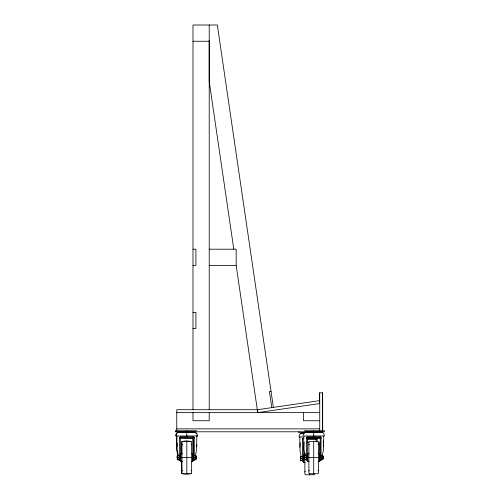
<?xml version="1.0" encoding="UTF-8"?>
<svg xmlns="http://www.w3.org/2000/svg" width="500" height="500" viewBox="0 0 500 500"><rect width="100%" height="100%" fill="white"/><g stroke="black" fill="none" stroke-linecap="round" stroke-linejoin="round"><path stroke-width="0.75" d="M209.213 25L209.213 81.525L233.794 249.194M177.763 455.3L176.594 449.444L176.594 443.219M178.281 455.3L177.113 449.444L177.113 443.219M196.819 435.988L196.669 449.444L195.494 455.3M301.15 456.331L299.975 450.475L300.2 442.738M323.7 435.988L323.556 449.444L322.381 455.3M304.219 441.706L303.994 449.444L305.169 455.3M319.088 453.5L319.681 447.362L319.2 441.981M177.463 455.369L177.463 459.725M177.981 455.369L177.981 459.725M300.85 456.394L300.85 460.756M304.869 455.369L304.869 459.725M179.55 460.625L179.55 437.944L180.581 436.912L193.2 436.912L194.15 437.55L194.225 460.625M302.413 438.975L303.444 437.944A1.037 1.037 0 0 0 302.413 438.975L302.413 461.656M306.438 460.625L306.438 437.944L307.462 436.912L320.087 436.912L321.037 437.55L321.112 460.625M177.862 455.369L177.537 456.944L177.862 459.725M191.131 444.738L191.644 444.225M181.469 470.869L181.981 470.356M181.988 470.869L182.5 470.356M318.019 444.738L318.531 444.225M304.856 471.9L305.369 471.388M308.875 470.869L309.387 470.356M182.35 453.325L180.519 454.05L180.519 461.037L182.35 461.769M191.281 461.769L193.113 461.037L193.113 454.05L191.281 453.325M303.387 455.081L305.219 454.35M309.237 453.325L307.406 454.05L307.406 461.037L309.237 461.769M318.169 461.769L320 461.037L320 454.05L318.169 453.325M178.319 431.981L177.206 432.612A4.112 4.112 0 0 0 175.662 435.988L197.463 435.988M301.7 433.013L300.594 433.644A4.112 4.112 0 0 0 299.05 437.019L304.544 437.019M305.725 431.981L304.613 432.612A4.112 4.112 0 0 0 303.069 435.988L324.35 435.988A4.112 4.112 0 0 0 322.794 432.612L321.681 431.981M180.075 438.375L180.875 438.162M180.413 453.663L181.831 453.325M180.844 437.8L180.438 438.212L180.413 461.425L181.831 461.769M271.031 391.337L269.425 391.575L271.781 407.631M257.331 409.75L319.319 400.662L319.738 403.55L257.75 412.638L236.175 265.425L236.169 249.194L209.213 249.194M184.45 441.2L182.362 441.362A1.056 1.056 0 0 0 181.469 442.15L181.469 454.087M188.663 473.888L190.75 473.731A1.056 1.056 0 0 0 191.644 472.944L191.644 442.15A1.056 1.056 0 0 0 190.75 441.362L187.087 441.125M183.931 441.2L186.025 441.125M307.319 442.231L308.894 442.15A1.056 1.056 0 0 1 309.762 441.362L317.638 441.362A1.056 1.056 0 0 1 318.531 442.15L318.531 472.944A1.056 1.056 0 0 1 317.638 473.731L309.762 473.731A1.056 1.056 0 0 1 308.875 472.944L308.875 442.15M187.087 473.969L189.181 473.888M192.987 41.25L209.213 41.25M192.987 249.194L195.906 249.194L195.906 265.425L192.987 265.425M209.213 265.425L236.175 265.425M192.987 312.356L195.906 312.356L195.906 328.581L192.987 328.581M176.762 412.638L319.738 412.638M319.738 420.75L303.512 420.75L303.512 412.638M176.762 428.862L319.738 428.862M196.869 430.756L175.481 430.756L175.481 431.788L324.519 431.788L324.519 430.756L304.163 430.756M178.456 431.981L178.844 431.981L177.725 432.612A4.112 4.112 0 0 0 176.181 435.988M178.975 431.981L185.588 431.981M188.044 431.981L192.838 431.981M193.656 431.981L194.269 431.981M306.25 431.981L312.469 431.981M314.931 431.981L321.544 431.981M177.5 432.394L195.613 432.394M304.906 432.394L322.5 432.394M304.456 432.819L298.869 432.819L298.869 431.788M301.844 433.013L303.663 433.013M300.887 433.425L304.163 433.425M180.331 437.8L193.312 438.056L193.344 460.625M306.95 437.944L316.062 437.944A1.037 1.037 0 0 1 317.094 438.975L317.094 442.094M179.963 438.162L193.294 438.162M307.369 438.162L320.181 438.162M304.025 438.825L303.3 439.244L303.387 462.069L305.219 462.8M307.488 438.825L315.956 438.862L316.206 441.55M307.975 439.188L316.163 439.188M185.506 441.125L187.606 441.125M194.156 455.369L195.837 455.369L195.837 459.725L193.637 459.725M195.837 456L196.175 456L196.175 459.094L195.837 459.094M322.725 456L323.062 456L323.062 459.094L322.725 459.094M196.175 456.163L196.175 458.931M323.062 456.163L323.062 458.931M177.019 457.544L179.475 457.544M180.519 457.544L193.113 457.544M194.156 457.544L196.475 457.544M304.425 457.544L306.363 457.544M307.406 457.544L320 457.544M321.044 457.544L323.363 457.544M300.406 458.575L302.344 458.575M303.387 458.575L303.8 458.575M185.506 473.969L187.606 473.969M186.025 473.969L182.362 473.731A1.056 1.056 0 0 1 181.469 472.944L181.469 461.006M188.663 441.2L190.238 441.362A1.056 1.056 0 0 1 190.894 441.706M184.45 473.888L182.881 473.731A1.056 1.056 0 0 1 181.988 472.944L181.988 442.15A1.056 1.056 0 0 1 182.881 441.362M192.413 437.8L192.825 438.212L192.825 455.919M192.906 438.162L193.706 438.375M192.387 438.162L193.188 438.375M194.794 431.981L195.906 432.612A4.112 4.112 0 0 1 197.45 435.988M180.413 461.425L180 460.419M308.875 444.225L309.387 444.738M318.019 470.356L318.531 470.869M181.988 444.225L182.5 444.738M181.469 444.225L181.981 444.738M191.131 470.356L191.644 470.869M316.794 438.244L317.094 438.975M323.219 440.95L323.7 446.331M273.387 407.394L217.325 25L192.987 25L192.987 409.719M196.744 444.775L196.819 446.331M322.663 431.788L322.663 392.844L319.556 392.844L319.556 400.631M322.475 392.844L322.475 431.006M320.231 460.625L320.231 438.212L319.819 437.8L307.35 438.056L307.319 460.625M319.738 392.844L319.738 431.788M319.587 453.663L319.587 461.425M313.775 435.988L313.775 437.8M313.7 430.756L313.7 431.788M313.7 431.981L313.7 435.988M313.7 441.125L313.7 473.969M309.756 437.944L309.756 438.825M309.681 473.519L309.681 475M307.819 453.663L307.819 461.425M304.856 452.925L304.856 455.9M304.856 459.744L304.856 473.969A1.056 1.056 0 0 0 305.744 474.756L313.619 474.762A1.056 1.056 0 0 0 314.513 473.969M303.8 454.694L303.8 462.456M299.825 437.019L299.825 447.362M257.75 412.638L257.75 409.719L176.762 409.719L176.762 431.788M209.213 40.487L209.213 409.719M209.213 412.638L209.213 420.75L192.987 420.75L192.987 412.638M195.319 455.369L195.319 456M195.319 459.094L195.319 459.725M193.713 437.944L193.713 455.881M193.713 459L193.713 460.625M192.825 459L192.825 460.625M192.7 453.663L192.7 461.425M186.887 435.988L186.887 437.8M186.819 430.756L186.819 431.788M186.819 431.981L186.819 435.988M186.819 441.125L186.819 473.969M180.931 453.663L180.931 461.425M179.919 460.15L179.919 460.625M179.031 459L179.031 460.625M178.956 459.094L178.956 459.725M176.962 435.988L176.962 446.331M176.444 435.988L176.444 446.331M176 430.756L176 431.788M195.706 432.9A4.112 4.112 0 0 1 196 433.212M196.25 433.556A4.112 4.112 0 0 1 196.469 433.925M196.925 435.562A4.112 4.112 0 0 1 196.931 435.988M191.038 473.175A1.056 1.056 0 0 1 190.238 473.731M306.438 437.944A1.037 1.037 0 0 1 307.462 436.912M320.087 436.912A1.037 1.037 0 0 1 321.112 437.944M179.55 437.944A1.037 1.037 0 0 1 180.581 436.912M193.2 436.912A1.037 1.037 0 0 1 194.225 437.944M177.094 456.35L177.344 459.725L179.475 459.725L179.475 455.369L177.344 455.369L177.094 456.35M300.481 457.381L300.731 460.756L302.344 460.756L302.344 456.394L300.731 456.394L300.481 457.381M304.5 456.35L304.75 459.725L306.363 459.725L306.363 455.369L304.75 455.369L304.5 456.35M322.725 455.369L321.044 455.369L321.044 459.725L322.725 459.725L322.725 455.369"/></g></svg>
